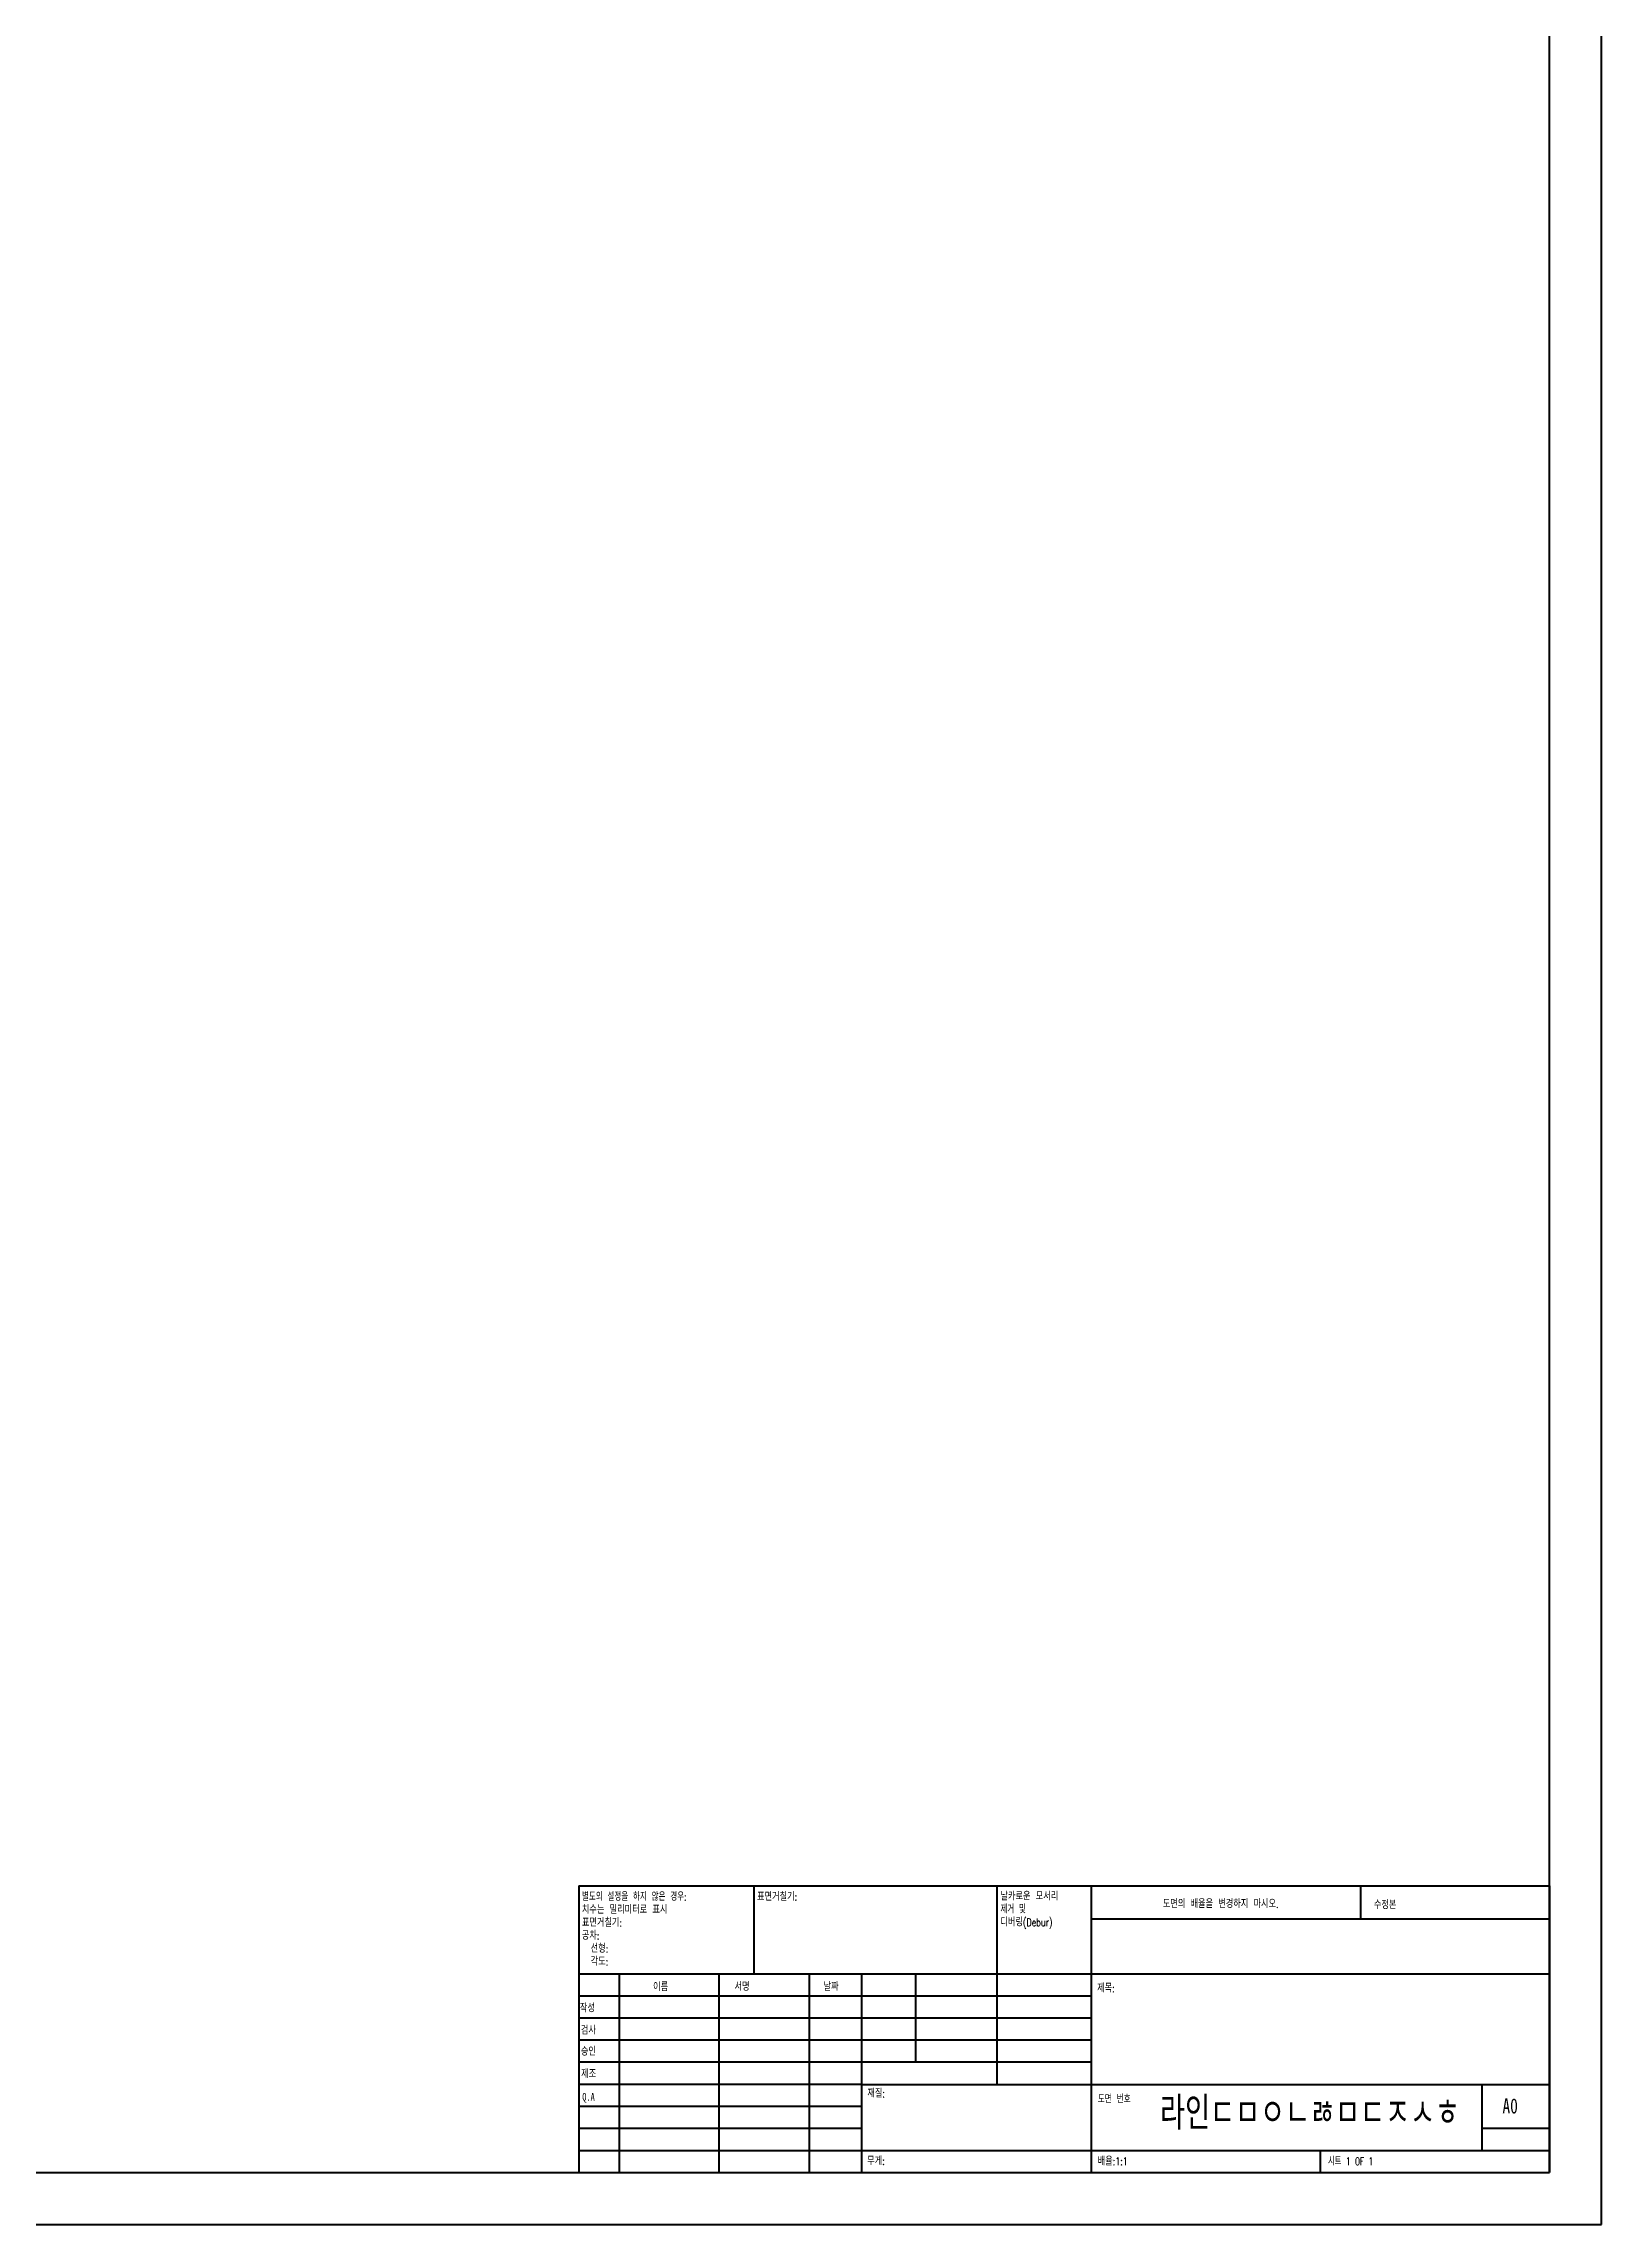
# Model space of a CAD drawing. Header units: millimetres. Extents: x 0 to 1189, y 0 to 841.
# Drawn here: x 888.7 to 1189.1, y 0.2 to 420.7 of the extents above; entities that cross this region are included whole.
import ezdxf

# ---------------------------------------------------------------- set-up
doc = ezdxf.new("R2010")
doc.units = ezdxf.units.MM
doc.styles.add('SLDTEXTSTYLE0', font='TXT', dxfattribs={"width": 0.75})
doc.styles.add('SLDTEXTSTYLE1', font='TXT', dxfattribs={"width": 0.75, "bigfont": 'bigfont'})
doc.styles.add('SLDTEXTSTYLE2', font='TXT', dxfattribs={"width": 0.666667, "bigfont": 'bigfont'})
doc.styles.add('SLDTEXTSTYLE3', font='TXT', dxfattribs={"width": 0.7, "bigfont": 'bigfont'})
doc.styles.add('SLDTEXTSTYLE4', font='TXT', dxfattribs={"width": 0.6875, "bigfont": 'bigfont'})
doc.styles.add('SLDTEXTSTYLE5', font='TXT', dxfattribs={"width": 0.691176, "bigfont": 'bigfont'})

# ---------------------------------------------------------------- blocks, each defined once
blk = doc.blocks.new('SW_NOTE_2')
at = {"color": 0, "linetype": 'Continuous', "lineweight": 0, "char_height": 1.5, "attachment_point": 1}
for s, insert, style in [('날카로운 모서리', (0, 1.93), 'SLDTEXTSTYLE1'), ('제거 및', (0, -0.57), 'SLDTEXTSTYLE4'), ('디버링(Debur)', (0, -3.07), 'SLDTEXTSTYLE1')]:
    blk.add_mtext(s, dxfattribs=dict(at, insert=insert, style=style))
blk = doc.blocks.new('SW_NOTE_3')
at = {"color": 0, "linetype": 'Continuous', "lineweight": 0, "char_height": 1.5, "attachment_point": 1}
for s, insert, style in [('별도의 설정을 하지 않은 경우:', (0, 1.93), 'SLDTEXTSTYLE5'), ('표면거칠기:', (0, -3.07), 'SLDTEXTSTYLE1'), ('치수는 밀리미터로 표시', (0, -0.57), 'SLDTEXTSTYLE1'), ('공차:', (0, -5.57), 'SLDTEXTSTYLE1'), ('선형:', (1.69, -8.07), 'SLDTEXTSTYLE1'), ('각도:', (1.69, -10.57), 'SLDTEXTSTYLE1')]:
    blk.add_mtext(s, dxfattribs=dict(at, insert=insert, style=style))

msp = doc.modelspace()

# ---------------------------------------------------------------- linework, layer by layer
at = {"color": 7, "linetype": 'Continuous', "lineweight": 40}
for p, q in [((1189.07884, 0.21478), (1189.07884, 841.21478)), ((1179.07884, 10.21478), (1179.07884, 831.21478)), ((991.87884, 65.46478), (1179.07884, 65.46478)), ((991.87884, 65.46478), (991.87884, 10.21478)), ((1025.67884, 48.46478), (1025.67884, 65.46478)), ((1072.47884, 65.46478), (1072.47884, 27.21478)), ((1090.67884, 65.46478), (1090.67884, 10.21478)), ((1142.67884, 59.08978), (1142.67884, 65.46478)), ((1179.07884, 65.46478), (1179.07884, 10.21478)), ((1179.07884, 59.08978), (1090.67884, 59.08978)), ((1179.07884, 48.46478), (991.87884, 48.46478)), ((999.67884, 48.46478), (999.67884, 10.21478)), ((1018.8698, 48.46478), (1018.8698, 10.21478)), ((1036.27777, 48.46478), (1036.27777, 10.21478)), ((1046.47884, 10.21478), (1046.47884, 48.46478)), ((1056.87884, 31.46478), (1056.87884, 48.46478)), ((1090.67884, 44.21478), (991.87884, 44.21478)), ((1090.67884, 39.96478), (991.87884, 39.96478)), ((1090.67884, 35.71478), (991.87884, 35.71478)), ((1090.67884, 31.46478), (991.87884, 31.46478)), ((1046.47884, 27.21478), (991.87884, 27.21478)), ((1046.47884, 27.21478), (1179.07884, 27.21478)), ((1166.07884, 14.46478), (1166.07884, 27.21478)), ((1046.47884, 22.96471), (991.87884, 22.96471)), ((1046.47884, 18.71478), (991.87884, 18.71478)), ((1179.07884, 18.71478), (1166.07884, 18.71478)), ((991.87884, 14.46478), (1179.07884, 14.46478)), ((1134.87884, 10.21478), (1134.87884, 14.46478)), ((25.07884, 10.21478), (1179.07884, 10.21478)), ((0.07884, 0.21478), (1189.07884, 0.21478))]:
    msp.add_line(p, q, dxfattribs=at)

# ---------------------------------------------------------------- block references
at = {"color": 7, "linetype": 'Continuous', "lineweight": 0}
for name, p in [('SW_NOTE_3', (992.47251, 62.20215)), ('SW_NOTE_2', (1073.18806, 62.28427))]:
    msp.add_blockref(name, p, dxfattribs=at)

# ---------------------------------------------------------------- texts
for s, insert, char_height, attachment_point, style in [('표면거칠기:', (1026.25014, 64.13405), 1.5, 1, 'SLDTEXTSTYLE1'), ('도면의 배율을 변경하지 마시오.', (1104.49348, 62.74777), 1.5, 1, 'SLDTEXTSTYLE1'), ('수정본', (1145.20643, 62.54969), 1.5, 1, 'SLDTEXTSTYLE1'), ('이름', (1006.20108, 46.71626), 1.5, 1, 'SLDTEXTSTYLE1'), ('서명', (1021.91243, 46.77654), 1.5, 1, 'SLDTEXTSTYLE1'), ('날짜', (1039.09355, 46.79096), 1.5, 1, 'SLDTEXTSTYLE1'), ('제목:', (1091.83503, 46.49311), 1.5, 1, 'SLDTEXTSTYLE1'), ('작성', (992.09099, 42.6445), 1.5, 1, 'SLDTEXTSTYLE1'), ('검사', (992.28931, 38.36919), 1.5, 1, 'SLDTEXTSTYLE1'), ('승인', (992.28057, 34.27908), 1.5, 1, 'SLDTEXTSTYLE1'), ('제조', (992.33403, 29.94848), 1.5, 1, 'SLDTEXTSTYLE1'), ('Q.A', (992.54789, 25.56443), 1.5, 1, 'SLDTEXTSTYLE0'), ('재질:', (1047.52471, 26.20084), 1.5, 1, 'SLDTEXTSTYLE1'), ('라인ㄷㅁㅇㄴㅀㅁㄷㅈㅅㅎ', (1132.89215, 24.84652), 6.35, 2, 'SLDTEXTSTYLE1'), ('도면 번호', (1091.95281, 25.08342), 1.5, 1, 'SLDTEXTSTYLE3'), ('A0', (1169.99983, 24.51522), 2.910417, 1, 'SLDTEXTSTYLE0'), ('무게:', (1047.49665, 13.16409), 1.4986, 1, 'SLDTEXTSTYLE1'), ('배율:1:1', (1091.95281, 13.11487), 1.5, 1, 'SLDTEXTSTYLE1'), ('시트 1 OF 1', (1136.35714, 13.11487), 1.5, 1, 'SLDTEXTSTYLE2')]:
    msp.add_mtext(s, dxfattribs=dict(at, insert=insert, char_height=char_height, attachment_point=attachment_point, style=style))

doc.saveas('drawing.dxf')
